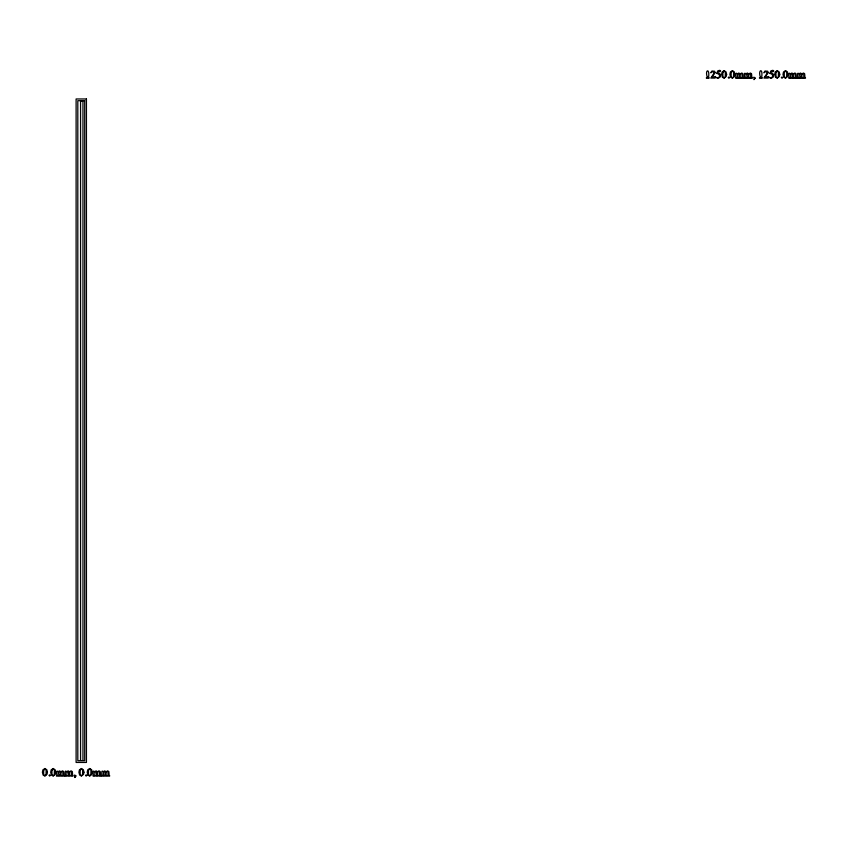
<?xml version="1.0" encoding="UTF-8"?>
<svg xmlns="http://www.w3.org/2000/svg" width="848" height="848" viewBox="0 0 848 848"><rect width="100%" height="100%" fill="white"/><g stroke="black" fill="none" stroke-linecap="round" stroke-linejoin="round"><path stroke-width="1.27" d="M82.956 760.38L82.956 101.029L80.56 101.029L80.56 760.38M43.651 770.302L43.651 774.372L44.944 775.74L46.036 774.871L46.152 770.26L44.902 768.807L43.651 770.302M51.929 770.302L51.94 774.372L53.233 775.74L54.325 774.871L54.442 770.26L53.191 768.807L51.929 770.302M80.178 770.302L80.178 774.372L81.472 775.74L82.563 774.871L82.68 770.26L81.429 768.807L80.178 770.302M88.468 770.302L88.468 774.372L89.761 775.74L90.853 774.871L90.969 770.26L89.718 768.807L88.468 770.302M722.856 72.44L722.867 76.511L724.16 77.878L725.252 77.009L725.369 72.398L724.118 70.946L722.856 72.44M731.146 72.44L731.156 76.511L732.449 77.878L733.541 77.009L733.658 72.398L732.407 70.946L731.146 72.44M775.962 72.44L775.973 76.511L777.266 77.878L778.358 77.009L778.475 72.398L777.224 70.946L775.962 72.44M784.252 72.44L784.262 76.511L785.555 77.878L786.647 77.009L786.764 72.398L785.513 70.946L784.252 72.44M60.06 774.648L59.911 775.549C57.357 776.196 63.642 776.185 61.088 775.56L60.939 772.125L62.127 771.468L62.9 771.913L62.869 775.602C60.409 776.153 66.504 776.143 64.077 775.623L63.738 771.595L62.572 770.885L60.833 771.818L59.657 770.885L57.94 771.744C56.169 769.316 56.699 773.885 56.858 775.655C54.548 776.121 60.6 776.111 58.13 775.634L58.544 771.648L59.943 771.998L60.06 774.648M68.646 774.648L68.508 775.549C65.953 776.196 72.239 776.185 69.684 775.56L69.525 772.125L70.713 771.468L71.497 771.913L71.465 775.602C69.006 776.153 75.101 776.143 72.663 775.623L72.334 771.595L71.168 770.885L69.43 771.818L68.253 770.885L66.536 771.744C64.766 769.316 65.296 773.885 65.455 775.655C63.134 776.121 69.197 776.111 66.716 775.634L67.14 771.648L68.54 771.998L68.646 774.648M96.587 774.648L96.439 775.549C93.884 776.196 100.17 776.185 97.615 775.56L97.467 772.125L98.654 771.468L99.428 771.913L99.396 775.602C96.937 776.153 103.043 776.143 100.605 775.623L100.265 771.595L99.099 770.885L97.361 771.818L96.195 770.885L94.467 771.744C92.697 769.316 93.238 773.885 93.386 775.655C91.075 776.121 97.128 776.111 94.658 775.634L95.071 771.648L96.481 771.998L96.587 774.648M105.184 774.648L105.035 775.549C102.481 776.196 108.767 776.185 106.212 775.56L106.064 772.125L107.251 771.468L108.025 771.913L107.993 775.602C105.534 776.153 111.639 776.143 109.201 775.623L108.862 771.595L107.696 770.885L105.958 771.818L104.781 770.885L103.064 771.744C101.294 769.316 101.834 773.885 101.983 775.655C99.672 776.121 105.724 776.111 103.255 775.634L103.668 771.648L105.067 771.998L105.184 774.648M739.265 76.786L739.127 77.687C736.573 78.334 742.859 78.323 740.304 77.698L740.145 74.264L741.332 73.606L742.117 74.041L742.085 77.74C739.626 78.281 745.721 78.281 743.283 77.751L742.954 73.734L741.788 73.023L740.05 73.956L738.873 73.023L737.156 73.882C735.386 71.455 735.916 76.023 736.075 77.793C733.753 78.26 739.816 78.249 737.336 77.772L737.76 73.787L739.159 74.136L739.265 76.786M747.862 76.786L747.724 77.687C745.169 78.334 751.455 78.323 748.901 77.698L748.742 74.264L749.929 73.606L750.713 74.041L750.681 77.74C748.222 78.281 754.317 78.281 751.879 77.751L751.551 73.734L750.385 73.023L748.646 73.956L747.47 73.023L745.752 73.882C743.982 71.455 744.512 76.023 744.661 77.793C742.35 78.26 748.402 78.249 745.933 77.772L746.357 73.787L747.756 74.136L747.862 76.786M792.371 76.786L792.233 77.687C789.679 78.334 795.965 78.323 793.41 77.698L793.251 74.264L794.438 73.606L795.223 74.041L795.191 77.74C792.732 78.281 798.827 78.281 796.389 77.751L796.06 73.734L794.894 73.023L793.156 73.956L791.979 73.023L790.262 73.882C788.492 71.455 789.022 76.023 789.181 77.793C786.859 78.26 792.912 78.249 790.442 77.772L790.866 73.787L792.265 74.136L792.371 76.786M800.968 76.786L800.83 77.687C798.265 78.334 804.561 78.323 802.007 77.698L801.848 74.264L803.035 73.606L803.819 74.041L803.787 77.74C801.328 78.281 807.423 78.281 804.985 77.751L804.646 73.734L803.491 73.023L801.752 73.956L800.576 73.023L798.858 73.882C797.088 71.455 797.618 76.023 797.767 77.793C795.456 78.26 801.508 78.249 799.039 77.772L799.463 73.787L800.862 74.136L800.968 76.786M47.403 772.231L47.064 774.256L44.88 776.047L43.131 775.072L42.4 772.274L42.888 769.878L44.933 768.511L46.852 769.814L47.403 772.231M55.692 772.231L55.353 774.256L53.17 776.047L51.421 775.072L50.689 772.274L51.177 769.878L53.223 768.511L55.141 769.814L55.692 772.231M83.931 772.231L83.592 774.256L81.408 776.047L79.659 775.072L78.928 772.274L79.415 769.878L81.461 768.511L83.39 769.814L83.931 772.231M92.22 772.231L91.881 774.256L89.697 776.047L87.948 775.072L87.217 772.274L87.704 769.878L89.75 768.511L91.669 769.814L92.22 772.231M726.619 74.37L726.28 76.394L724.097 78.175L722.348 77.21L721.616 74.412L722.104 72.016L724.15 70.649L726.068 71.953L726.619 74.37M734.909 74.37L734.569 76.394L732.386 78.175L730.637 77.21L729.905 74.412L730.393 72.016L732.439 70.649L734.357 71.953L734.909 74.37M779.725 74.37L779.386 76.394L777.203 78.175L775.454 77.21L774.722 74.412L775.21 72.016L777.256 70.649L779.174 71.953L779.725 74.37M788.015 74.37L787.675 76.394L785.492 78.175L783.743 77.21L783.011 74.412L783.499 72.016L785.534 70.649L787.463 71.953L788.015 74.37M716.708 73.405L718.457 73.882L719.941 75.896L718.394 77.783L716.348 77.497L717.737 78.196L719.888 77.401L720.535 74.391L717.525 72.578L717.98 71.635C721.245 72.599 721.659 69.218 717.906 70.766L716.73 73.341M769.814 73.405L771.563 73.882L773.047 75.896L771.5 77.783L769.443 77.497L770.843 78.196L772.994 77.401L773.641 74.391L770.631 72.578L771.086 71.635C774.351 72.599 774.765 69.218 771.012 70.766L769.836 73.341M707.296 77.104L707.094 77.74C703.808 78.27 711.663 78.217 708.462 77.793C710.253 67.935 704.582 69.345 707.296 77.104M760.402 77.104L760.2 77.74C756.914 78.27 764.769 78.217 761.568 77.793C763.454 67.204 757.656 69.748 760.402 77.104M75.589 776.1L74.772 777.51L76.013 775.825L74.624 775.019L74.656 775.867L75.589 776.1M754.794 78.239L753.989 79.648L755.229 77.963L753.84 77.157L753.872 78.005L754.794 78.239M715.15 72.61L711.885 77.232L715.564 76.511L715.108 78.08L710.794 78.08L714.186 73.066L712.723 71.433L710.804 72.833L711.726 71.115L714.578 71.2L715.15 72.61M768.246 72.61L764.991 77.232L768.67 76.511L768.214 78.08L763.9 78.08L767.292 73.066L765.829 71.433L763.91 72.833L764.822 71.115L767.684 71.2L768.246 72.61M50.244 775.454L49.629 776.068L49.014 775.454L49.629 774.849L50.244 775.454M86.772 775.454L86.157 776.068L85.542 775.454L86.157 774.849L86.772 775.454M729.46 77.592L728.845 78.207L728.231 77.592L728.845 76.977L729.46 77.592M782.556 77.592L781.951 78.207L781.337 77.592L781.951 76.977L782.556 77.592M86.432 98.972L76.108 98.972L76.108 762.437L86.432 762.437L86.432 98.972M84.726 100.689L77.815 100.689L77.815 760.73L84.726 760.73L84.726 100.689"/></g></svg>
